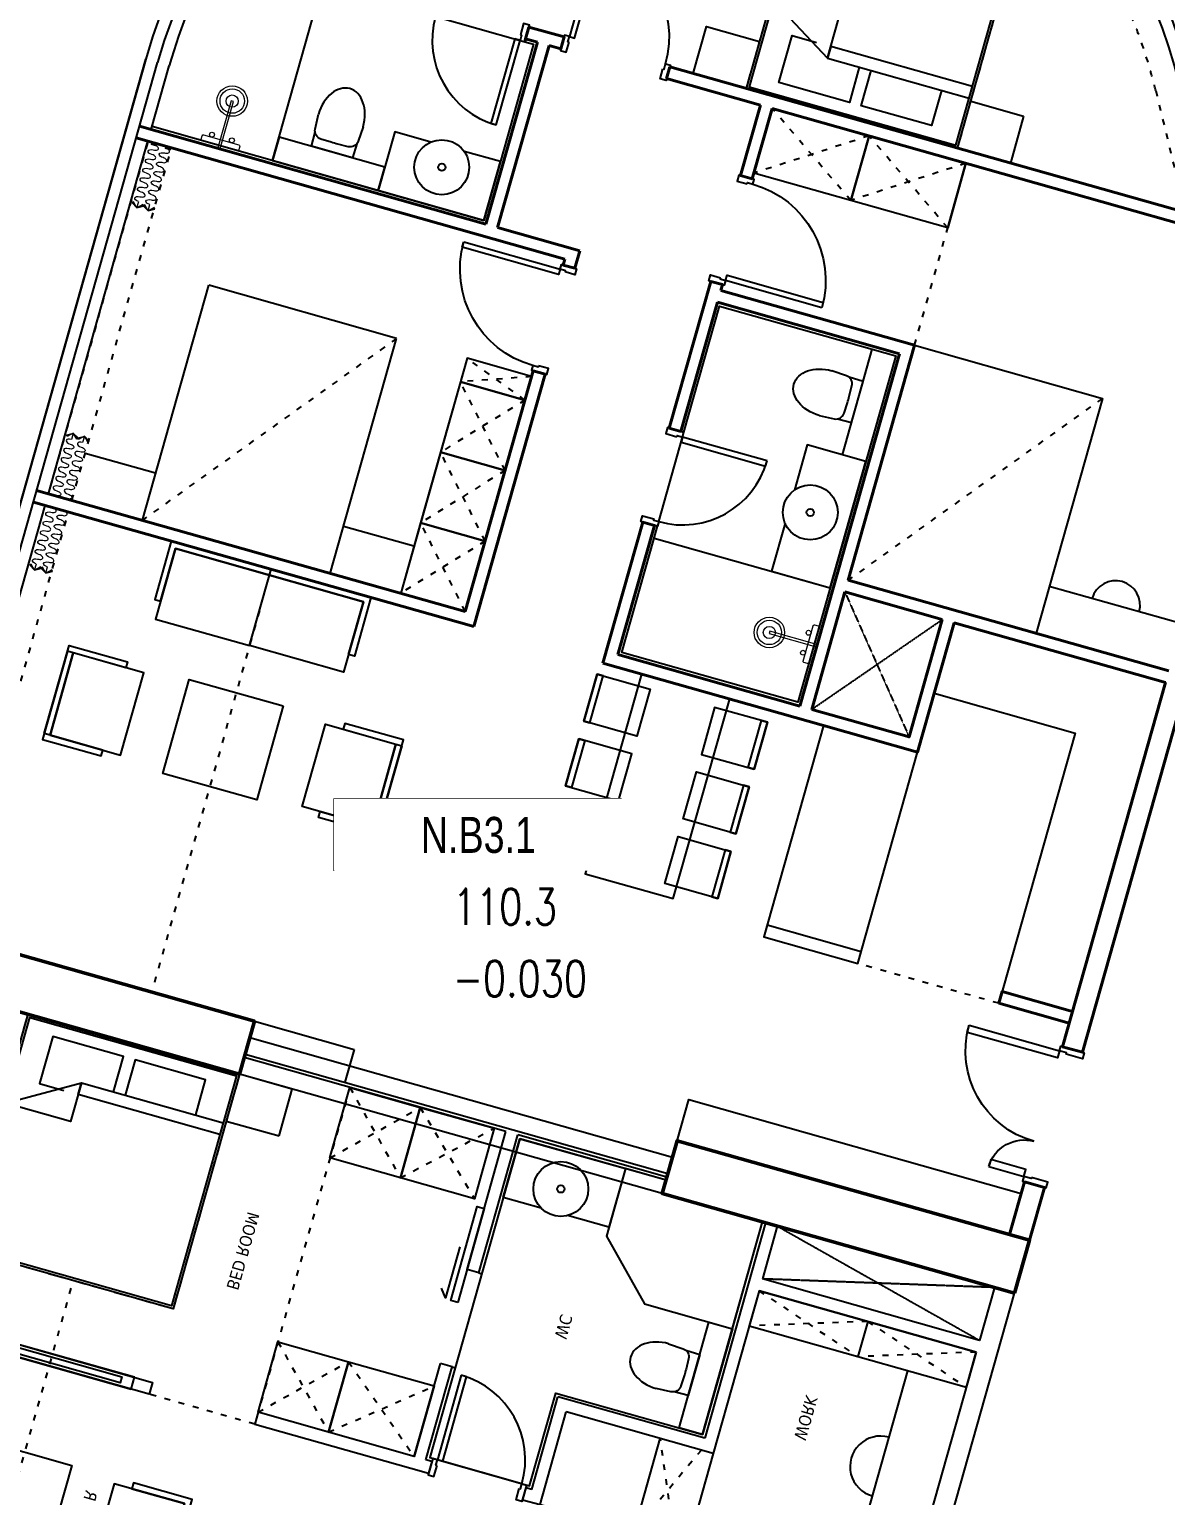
# Model space of a CAD drawing. Header units: millimetres. Extents: x -361702973 to 361248309, y -278557090 to 278849308.
# Drawn here: x 137518 to 146831, y 143999 to 156013 of the extents above; entities that cross this region are included whole.
import ezdxf
from ezdxf.enums import TextEntityAlignment as Align
from ezdxf.xclip import XClip

# ---------------------------------------------------------------- set-up
doc = ezdxf.new("R2010")
doc.units = ezdxf.units.MM
doc.header["$MEASUREMENT"] = 0
doc.header["$XCLIPFRAME"] = 0
doc.set_wipeout_variables(frame=1)
for name, pattern in [('220126_HDN_HBA typical plan$0$HIDDEN', [0.375, 0.25, -0.125]), ('ACAD_ISO03W100', [30, 12, -18]), ('HIDDEN', [0.375, 0.25, -0.125]), ('Xref_ST_MBDV Cot vach 30.7.2022$0$HIDDEN', [0.375, 0.25, -0.125])]:
    doc.linetypes.add(name, pattern=pattern)
for name, color, linetype in [('1VinaPVC-Text', 9, 'Continuous'), ('A-_FURN----_E-_N', 251, 'Continuous'), ('A-_SANIEQPT_E-_N', 251, 'Continuous'), ('A-ANNO-ROOM', 50, 'Continuous'), ('IDEA - dim', 251, 'Continuous'), ('KT-Khuat', 9, 'HIDDEN'), ('KT-Net manh', 139, 'Continuous'), ('KT-Tuong', 1, 'Continuous'), ('Xref_NT1+NT2_MBDV Cot vach_220729$0$ccu12-Thay', 7, 'Continuous'), ('Xref_ST_MBDV Cot vach 30.7.2022$0$KT-Khuat', 9, 'Xref_ST_MBDV Cot vach 30.7.2022$0$HIDDEN')]:
    doc.layers.add(name, color=color, linetype=linetype)
for name, color, linetype, lineweight in [('A-NoiThat', 39, 'Continuous', 13), ('CIC36 net manh', 8, 'Continuous', 9), ('KT-Chuviet', 255, 'Continuous', 15), ('KT-Net cat', 1, 'Continuous', 40), ('KT-Net cot', 2, 'Continuous', 50), ('KT-Net thay', 7, 'Continuous', 15), ('KT-Net truc', 18, 'Continuous', 15)]:
    doc.layers.add(name, color=color, linetype=linetype, lineweight=lineweight)
doc.styles.add('220126_HDN_HBA typical plan$0$211210_HDN_HBA_TYPICAL PLAN CORE OPT 1$0$HBA-Text', font='GOTHIC.TTF')
doc.styles.add('font unicode ccu', font='arial.ttf')
doc.styles.add('ROMANS', font='ROMANS.SHX')
doc.styles.add('Tahoma', font='tahoma.ttf')

# ---------------------------------------------------------------- blocks, each defined once
blk = doc.blocks.new('A$C21AF0CCA')
at = {"layer": 'A-ANNO-ROOM', "insert": (1197.56892258345, 814.6835720778872), "char_height": 600, "attachment_point": 2, "rotation": 0.10542954816276216, "style": '220126_HDN_HBA typical plan$0$211210_HDN_HBA_TYPICAL PLAN CORE OPT 1$0$HBA-Text'}
blk.add_mtext_dynamic_manual_height_columns('A2a+', width=722857412.8743668, gutter_width=9765.624999999996, heights=[0], dxfattribs=at)
blk = doc.blocks.new('*U55')
at = {"layer": 'A-_FURN----_E-_N', "linetype": 'Continuous'}
for points in [[(-899.9999999999709, 600), (-899.9999999999709, 1000), (-1349.999999999971, 1000), (-1349.999999999971, 600)], [(-900.0000000000291, -1000), (-900.0000000000291, 1000), (900.0000000000291, 1000), (900.0000000000291, -1000)], [(-880.0000000000291, -980), (-880.0000000000291, 980), (880.0000000000291, 980), (880.0000000000291, -980)], [(1350.000000000029, 600), (1350.000000000029, 1000), (900.0000000000291, 1000), (900.0000000000291, 600)]]:
    blk.add_lwpolyline(points, close=True, dxfattribs=at)
at = {"layer": 'A-_FURN----_E-_N', "linetype": '220126_HDN_HBA typical plan$0$HIDDEN', "ltscale": 500}
blk.add_lwpolyline([(-900.0000000000291, -1000), (-900.0000000000291, 1000), (900.0000000000291, 1000), (900.0000000000291, -1000)], close=True, dxfattribs=at)
at = {"layer": 'A-_FURN----_E-_N', "linetype": 'Continuous'}
for points in [[(-54.9999999999709, 580), (-54.9999999999709, 880), (-655.605454891891, 880), (-655.605454891891, 480), (-448.1151331290312, 480)], [(645.6054548844986, 580), (645.6054548844986, 880), (45.0000000000291, 880), (45.0000000000291, 580)], [(-880.0000000000291, 248.6659454330802), (-326.2632651105232, 580), (880.0000000000291, 580), (880.0000000000291, 480), (-326.2632651105232, 480), (-326.2632651105232, 580), (-326.2632651105232, 248.6659454330802), (-880.0000000000291, 248.6659454330802)]]:
    blk.add_lwpolyline(points, dxfattribs=at)
blk = doc.blocks.new('dc')
for points in [[(-1100, -40), (-1110, -40), (-1110, -100), (-1150, -100), (-1150, 100), (-1100, 100)], [(-50, -40), (-40, -40), (-40, -100), (0, -100), (0, 100), (-50, 100)], [(-1109.999999999985, -400), (-1109.999999999985, -100), (-1049.999999999985, -100), (-1049.999999999985, -400)], [(-39.99999999998545, -869.9999999999709), (-39.99999999998545, -99.9999999999709), (-99.99999999998545, -99.9999999999709), (-99.99999999998545, -869.9999999999709)]]:
    blk.add_lwpolyline(points, close=True)
for centre, radius, start, end in [((-1110.000000000029, -99.9999999999709), 300.0000000000291, 270, 0), ((-40.0000000000291, -100.0000000000873), 769.9999999999345, 180, 270)]:
    blk.add_arc(centre, radius, start, end)
blk = doc.blocks.new('*U56')
for points in [[(482.6951045578201, -398.9039813853606), (464.6170375002125, -396.4493711387506), (464.3337632049024, -466.3349522090732)], [(396.7561588253833, -484.1490495130481), (464.3337632049024, -466.3349522090732), (394.4481821902239, -466.0516779393653)]]:
    blk.add_hatch(color=256).paths.add_polyline_path(points)
blk.add_line((464.3337632049024, -466.3349522090732), (416.9273155568029, -418.7598943406972))
for points in [[(482.6951045578201, -398.9039813853606), (464.6170375002125, -396.4493711387506), (464.3337632049024, -466.3349522090732)], [(396.7561588253833, -484.1490495130481), (464.3337632049024, -466.3349522090732), (394.4481821902239, -466.0516779393653)]]:
    blk.add_lwpolyline(points, close=True)
for centre in [(16.76743755071067, -17.17677016190672), (85.71403000141326, -87.65612936302188), (155.3043908096025, -157.4940017787478), (224.8947516177918, -227.3318741944736), (294.485112425981, -297.1697466101995), (364.0754732341703, -367.0076190259254)]:
    blk.add_ellipse(centre, major_axis=(34.52187991841241, 31.95056764796491), ratio=0.5238875827070036, start_param=4.731720461219403, end_param=7.873313114809197)
at = {"extrusion": (0, 0, -1)}
for centre in [(51.5728287498025, -52.1059534814385), (120.5194212005051, -122.5853126825537), (190.1097820086943, -192.4231850982796), (259.7001428168836, -262.2610575140054), (329.2905036250728, -332.0989299297313), (398.8808644332621, -401.9368023454572)]:
    blk.add_ellipse(centre, major_axis=(-32.07293168385898, -34.4082260416161), ratio=0.5238875826554585, start_param=4.731720461217387, end_param=7.87331311480718, dxfattribs=at)
blk = doc.blocks.new('d800')
blk.add_line((760, 70), (40, 70))
for points in [[(40, 790), (40, 70), (85, 70), (85, 790)], [(50, 25), (40, 25), (40, 70), (0, 70), (0, -70), (50, -70)], [(750, 25), (760, 25), (760, 70), (800, 70), (800, -70), (750, -70)]]:
    blk.add_lwpolyline(points, close=True)
blk.add_arc((40, 70), 720, 0, 90)
blk = doc.blocks.new('220126_HDN_HBA typical plan$0$210902_YS plan 330pm ver13$0$TOTO-WC-CW822J')
at = {"color": 0}
blk.add_lwpolyline([(-177.2072506700642, -119.1915361834399), (-175, 0), (175, 0), (177.2072506700642, -119.1915361836145)], dxfattribs=at)
blk.add_lwpolyline([(-190, -270), (-183.3947591906181, -144.5004246227618, -0.3908696114996718), (-115.4352058441145, -78.20653349565691), (-27.76706723973621, -75.77130742336158, -0.01388621073825284), (27.76706724101678, -75.77130742336158), (115.4352058439981, -78.20653349565691, -0.3908696114996718), (183.3947591905016, -144.5004246227618), (190, -270)], format="xyb", dxfattribs=at)
blk.add_ellipse((0, -270), major_axis=(0, -270), ratio=0.7037037037037037, start_param=4.71238898038469, end_param=7.853981633974483, dxfattribs=at)
blk = doc.blocks.new('A$C2A980E36')
at = {"ltscale": 0.5}
blk.add_lwpolyline([(-10, 0), (10, 0), (10, 400), (-10, 400)], close=True, dxfattribs=at)
blk.add_lwpolyline([(160, 60), (160, 30, -0.4142135623730916), (150, 20), (-150, 20, -0.4142135623730987), (-160, 30), (-160, 60.00000000000728, -0.414213562373095), (-150, 70.00000000000728), (150, 70, -0.4142135623730915)], format="xyb", close=True, dxfattribs=at)
for centre, radius in [((0, 400), 125), ((0, 400), 100), ((0, 400), 50), ((-85, 90.00000000000728), 20), ((85, 90), 20)]:
    blk.add_circle(centre, radius, dxfattribs=at)
blk = doc.blocks.new('d900n')
for points in [[(20, -50), (20, -40), (65, -40), (65, 0), (-65, 0), (-65, -50)], [(885, -40), (65, -40), (65, -85), (885, -85)], [(20, -850), (20, -860), (65, -860), (65, -900), (-65, -900), (-65, -850)]]:
    blk.add_lwpolyline(points, close=True)
blk.add_arc((65, -40), 820, 270, 0)
blk = doc.blocks.new('*U52')
at = {"linetype": 'Continuous'}
for points in [[(-375.0000000000002, -849.9999999962746), (374.9999999999998, -849.9999999962748), (375.0000000000002, 850.0000000037252), (-374.9999999999998, 850.0000000037254)], [(-724.9999999999999, 750.0000000037254), (-274.9999999999999, 750.0000000037253), (-274.9999999999999, 350.0000000037253), (-724.9999999999999, 350.0000000037254)], [(-724.9999999999999, 350.0000000037254), (-674.9999999999999, 350.0000000037254), (-674.9999999999999, 750.0000000037254), (-724.9999999999999, 750.0000000037254)], [(725.0000000000001, 750.0000000037252), (275.0000000000001, 750.0000000037253), (275.0000000000001, 350.0000000037252), (725.0000000000001, 350.0000000037252)], [(725.0000000000001, 350.0000000037252), (675.0000000000001, 350.0000000037252), (675.0000000000001, 750.0000000037252), (725.0000000000001, 750.0000000037252)], [(-725, 200.0000000037254), (-274.9999999999999, 200.0000000037253), (-275.0000000000001, -199.9999999962747), (-725, -199.9999999962746)], [(-725, -199.9999999962746), (-675, -199.9999999962746), (-675, 200.0000000037254), (-725, 200.0000000037254)], [(725, 200.0000000037251), (275.0000000000001, 200.0000000037252), (274.9999999999999, -199.9999999962748), (725, -199.9999999962749)], [(725, -199.9999999962749), (675, -199.9999999962748), (675, 200.0000000037252), (725, 200.0000000037251)], [(-725.0000000000001, -749.9999999962746), (-275.0000000000001, -749.9999999962747), (-275.0000000000001, -349.9999999962747), (-725.0000000000001, -349.9999999962746)], [(-725.0000000000001, -349.9999999962746), (-675.0000000000001, -349.9999999962746), (-675.0000000000001, -749.9999999962746), (-725.0000000000001, -749.9999999962746)], [(724.9999999999999, -749.9999999962748), (274.9999999999999, -749.9999999962747), (274.9999999999999, -349.9999999962748), (724.9999999999999, -349.9999999962748)], [(724.9999999999999, -349.9999999962748), (674.9999999999999, -349.9999999962748), (674.9999999999999, -749.9999999962748), (724.9999999999999, -749.9999999962748)]]:
    blk.add_lwpolyline(points, close=True, dxfattribs=at)
blk = doc.blocks.new('32')
at = {"layer": 'A-_FURN----_E-_N', "linetype": 'Continuous'}
for points in [[(-2949.999243296785, 3050.735863824186), (-2949.999243296872, 3498.740897889322), (-2249.99924329693, 3498.740897889526), (-2249.999243296872, 3548.740897889526), (-2999.99924329693, 3548.740897889322), (-2999.999243296726, 3050.735863824215)], [(-2249.999243296785, 3050.735863824419), (-2249.99924329693, 3498.740897889526), (-2949.999243296872, 3498.740897889322), (-2949.999243297105, 3548.740897889322), (-2199.999243296872, 3548.740897889555), (-2199.999243296785, 3050.735863824448)], [(-2249.99924329693, 3498.740897889526), (-2249.999243296726, 2898.740897889496), (-2949.999243296785, 2898.740897889293), (-2949.999243296872, 3498.740897889322)], [(-3551.994209231823, 2924.996997976108), (-3999.999243296726, 2924.996997976021), (-3999.999243296494, 2124.996997975963), (-4049.999243296465, 2124.996997975904), (-4049.999243296814, 2974.996997975992), (-3551.994209231852, 2974.996997976137)], [(-3999.999243296726, 2924.996997976021), (-3399.999243296901, 2924.996997976137), (-3399.999243296494, 2124.996997976166), (-3999.999243296494, 2124.996997975963)], [(-2999.999243296639, 2524.996997976225), (-2199.999243296581, 2524.996997976516), (-2199.999243296348, 1724.996997976486), (-2999.999243296319, 1724.996997976283)], [(-3551.994209231387, 1324.996997976108), (-3999.999243296144, 1324.996997975963), (-3999.999243296494, 2124.996997975963), (-4049.999243296465, 2124.996997975904), (-4049.999243296232, 1274.996997975933), (-3551.994209231416, 1274.996997976079)], [(-3999.999243296144, 1324.996997975963), (-3399.999243296261, 1324.996997976166), (-3399.999243296494, 2124.996997976166), (-3999.999243296494, 2124.996997975963)], [(-2249.999243296086, 751.2530980635347), (-2249.999243296261, 1351.253098063447), (-2949.999243296232, 1351.253098063273), (-2949.999243296028, 751.2530980632437)], [(-2949.999243296203, 1199.258132128351), (-2949.999243296028, 751.2530980632437), (-2249.999243296086, 751.2530980635347), (-2249.999243296057, 701.2530980634765), (-2999.999243296115, 701.2530980632437), (-2999.99924329629, 1199.258132128321)], [(-2249.999243296232, 1199.258132128583), (-2249.999243296086, 751.2530980635347), (-2949.999243296028, 751.2530980632437), (-2949.999243296057, 701.2530980632437), (-2199.999243296086, 701.2530980634765), (-2199.999243296261, 1199.258132128612)]]:
    blk.add_lwpolyline(points, close=True, dxfattribs=at)
at = {"layer": 'IDEA - dim'}
for p, q in [((-5649.999243296435, 9429.997420653453), (-5649.999243296435, 8299.997864108795)), ((-8249.999243296581, 6699.999943241783), (-8799.999243296494, 6699.999943241783)), ((-449.9996216861327, 3849.99780450949), (-170.0000000000291, 3849.99780450949)), ((-449.9996216861327, 2999.999943248855), (-449.9996216861327, 3849.99780450949)), ((-4149.999243296494, 3749.999347553254), (-4149.999243296552, 3199.99830142186)), ((-6149.999243296435, 3199.999347553923), (-4149.999243296581, 3199.99830142186)), ((-4549.999243296406, 3199.99913832733), (-4549.999243296435, 2599.99913832733)), ((-4149.999243296523, 2599.999347553661), (-6149.999243296581, 2599.998301422063)), ((-6149.999243296581, 2599.998301422063), (-6149.999243296435, 999.9983014220634)), ((-7274.99924329661, 1224.993084470465), (-8774.999243296465, 1224.993084470436)), ((-4149.999243296785, 999.9993475536612), (-6149.999243296406, 999.9983014220343)), ((-4549.999243296465, 999.99913832733), (-4549.999243296435, 399.9956903141428)), ((-7249.999243296465, 199.9931547673914), (-7793.793796806116, 199.9926396627998)), ((-4149.999243296552, 199.9960912150418), (-7149.999243296465, 199.9932494915411)), ((-449.9998221368151, 199.9999999999563), (-4049.999243296465, 199.9961914403102)), ((-449.9997219115176, 99.99999999998545), (-7793.793696581051, 99.99263966285798)), ((-449.9996216862201, 7.275957614183426e-11), (-7793.793596355579, -0.007360337083810009))]:
    blk.add_line(p, q, dxfattribs=at)
for points in [[(-2249.999243296581, 9429.997420653308), (-5149.999243296494, 9429.997420653453), (-5149.999243296523, 7629.998889983239), (-4549.99822696617, 7629.998889983239), (-4549.998957006101, 8829.99742065322), (-2249.99924329661, 8829.997420653104)], [(-449.9992432965519, 9429.997420653483), (-449.9992432964355, 6599.99994324187), (-799.9992432965519, 6599.999943241841), (-799.9992432965228, 9429.997420653424)], [(-7249.999243296465, 6699.997864108896), (-7249.999243296523, 8299.997864108838), (-5249.999243296494, 8299.99786410878), (-5249.999243296552, 6699.998842267712)], [(-2249.999243296668, 7629.998889983181), (-4049.999243296581, 7629.998889983297), (-4049.999243296465, 6829.999390990837), (-2249.999243296697, 6829.99939099075)], [(-2249.999243296639, 6829.999390990692), (-2249.999243296668, 7629.998889983181), (-2349.999243296668, 7629.998889983181), (-2349.99924329661, 6829.999390990721)], [(-8799.999243291488, 5874.998429269253), (-8799.999243296435, 6699.999943241812), (-8249.999243296581, 6699.999943241753), (-8249.999243289829, 5874.998429269661), (-8799.999243291488, 5874.998429269253)], [(-7124.999243296465, 6574.999943241812), (-6224.999243303304, 6574.999943241637), (-6224.999243303246, 6374.999943211224), (-7124.999243296494, 6374.999943211427)], [(-4174.99924329629, 6574.999943241812), (-4174.999243296406, 5074.999347553516), (-5149.999243296523, 5074.999347553457), (-5149.999243296465, 6574.999943241753)], [(-7.367634680122137e-08, 6599.99994324187), (-1.455191522836685e-11, 2999.999943248884), (-170.0000000000437, 2999.999943248884), (-170.0000000002037, 6599.999943241899)], [(-8799.999243284881, 5049.99691529719), (-8799.9992432898, 5874.998429269719), (-8249.999243289829, 5874.998429269661), (-8249.999243283339, 5049.996915297685), (-8799.999243284881, 5049.99691529719)], [(-5949.999243296581, 3199.998301442232), (-5949.999243296406, 3749.999347573685), (-6149.999243265789, 3749.999347580349), (-6149.999243267855, 3199.998301449377), (-5949.999243296581, 3199.998301442232)], [(-5349.999243296697, 3199.99830143548), (-5349.999243296377, 3749.999347566845), (-5949.999243296377, 3749.999347573714), (-5949.999243298356, 3199.998301442756), (-5349.999243296697, 3199.99830143548)], [(-4749.999243296668, 3199.998301428641), (-4749.999243296377, 3749.999347560093), (-5349.999243296406, 3749.999347566874), (-5349.999243298531, 3199.998301435975), (-4749.999243296668, 3199.998301428641)], [(-4149.999243296581, 3199.99830142186), (-4149.999243296494, 3749.999347553254), (-4749.999243296377, 3749.999347560122), (-4749.999243298415, 3199.998301429165), (-4149.999243296581, 3199.99830142186)], [(-7274.999243296639, 1224.993084470494), (-7274.99924329661, 2124.993084463684), (-7474.999243327082, 2124.993084463713), (-7474.999243327024, 1224.993084470465)]]:
    blk.add_lwpolyline(points, close=True, dxfattribs=at)
for points in [[(-6049.999243296348, 4949.998353728603), (-6049.999243296377, 5074.999347553603), (-7124.999243296494, 5074.999347553661), (-7124.999243296581, 6574.999943241812), (-4174.99924329629, 6574.999943241812), (-4174.999243296377, 5074.999347553545), (-5249.999243296435, 5074.999347553574), (-5249.999243296552, 4949.998772181236)], [(-5558.577887056759, 6074.999943191171), (-5149.999243296406, 6074.999943180665), (-5149.999243279439, 6574.999943180606), (-6224.999243296552, 6574.999943211253), (-6224.999243313519, 6074.999943211282), (-5841.420599531513, 6074.999943200746)], [(-8774.999243296552, 2949.993084457019), (-8774.999243296406, 3024.993084457019), (-7274.999243296465, 3024.99308445699), (-7274.999243296465, 199.9931310863612)], [(-7774.999243327082, 2433.571728197494), (-7774.999243327082, 2124.993084453585), (-7274.999243296465, 2124.993084453556), (-7274.99924329629, 3024.993084453527), (-7774.999243326878, 3024.993084453585), (-7774.999243326936, 2716.414440709908)]]:
    blk.add_lwpolyline(points, dxfattribs=at)
for centre, radius in [((-5699.999243288024, 6249.999943195944), 224.9999999999997), ((-5699.999243288024, 6249.999943195944), 29.99999999999997), ((-7599.999243342274, 2574.993084453701), 224.9999999999997), ((-7599.999243342274, 2574.993084453701), 29.99999999999997)]:
    blk.add_circle(centre, radius, dxfattribs=at)
for centre, radius, start, end in [((-5649.999243296494, 8864.997642381102), 199.9999999999998, 89.99999999916623, 269.9999999991662), ((-7793.798086447598, 4479.992639660675), 4479.999999999994, 119.3906693412259, 270.0000574254491), ((-7793.798086447598, 4479.992639660675), 4379.999999999994, 119.3906693412259, 270.0000574254491), ((-7793.798086447598, 4479.992639660675), 4279.999999999994, 119.3906693412259, 255.0214023201012), ((-7793.798086447598, 4479.992639660675), 4279.999999999994, 256.40285220599, 270.0000574254491)]:
    blk.add_arc(centre, radius, start, end, dxfattribs=at)
at = {"layer": 'KT-Net cat'}
for p, q in [((-5249.999243296435, 9429.997420653483), (-5249.999243296465, 6699.996824542395)), ((-5149.999243296435, 9429.997420653483), (-5149.999243296494, 7629.998889983297)), ((-8799.99924329629, 8940.250581279877), (-8799.999243296465, 5049.996915297714)), ((-8899.999243296406, 8883.924930726775), (-8899.999243296435, 4149.993084456932)), ((-5149.999243296465, 7529.998889983297), (-5149.999243296465, 6699.996824542366)), ((-4049.999243296406, 6829.999390990954), (-4049.99924329629, 4949.999399860171)), ((-5249.999243296552, 6699.998842267712), (-7249.999243296465, 6699.997864108896)), ((-7249.999243296494, 5049.997726049667), (-7249.999243296465, 6699.997864108896)), ((-4149.999243296406, 6699.999319418377), (-5149.999243296494, 6699.998889982773)), ((-4149.999243296377, 6599.999943241724), (-7149.99924329661, 6599.999943241797)), ((-7149.999243296494, 6599.996936483905), (-7149.999243296494, 5049.997778356235)), ((-4149.999243296348, 6599.999943241724), (-4149.999243296406, 5049.999347553603)), ((-8199.999243296435, 5049.99722913724), (-8799.999243296465, 5049.996915297714)), ((-8199.999243296465, 4949.99722913724), (-8199.999243296435, 5049.997229137211)), ((-7249.999243296465, 5049.997726049696), (-7299.999243296406, 5049.997699896412)), ((-7299.999243296465, 4949.99769989647), (-7299.999243296406, 5049.997699896412)), ((-6049.999243296377, 5049.998353728573), (-7149.999243296494, 5049.997778356264)), ((-6049.999243296435, 4949.998353728632), (-6049.999243296377, 5049.998353728573)), ((-5249.99924329661, 4949.998772181236), (-5249.999295603178, 5049.998772181178)), ((-4149.999243296406, 5049.999347553603), (-5249.999243296406, 5049.998772181207)), ((-8199.999243296465, 4949.99722913724), (-8799.999243296465, 4949.996915297772)), ((-8799.999243296465, 4949.996915297772), (-8799.999243296144, 4149.993084456961)), ((-6049.999243296348, 4949.998353728603), (-7299.999243296581, 4949.997699896412)), ((-4049.99924329629, 4949.999399860171), (-5249.999243296552, 4949.998772181236)), ((-8799.999243295882, 4149.993084456932), (-8899.999243296435, 4149.993084456932)), ((-7099.999243296552, 3849.997804509607), (-7249.999243296465, 3849.997726049754)), ((-7249.999243296465, 3849.997726049754), (-7249.999243296494, 3149.993084457106)), ((-7099.999243296523, 3849.997830662949), (-7099.999243296552, 3749.997804509636)), ((-6199.999243296523, 3849.997804509578), (-6199.999243296639, 3749.998275268837)), ((-6199.999243296523, 3849.997804509578), (-4049.999243296581, 3849.997804509549)), ((-4049.999243296581, 3849.997804509549), (-4049.999243296494, 99.99639189087611)), ((-7099.999243296494, 3749.997804509607), (-7149.999243296581, 3749.997778356323)), ((-7149.999243296581, 3749.997778356323), (-7149.999243296668, 99.9932849075849)), ((-4149.999243296435, 3749.99934755369), (-6199.999243296639, 3749.998275268837)), ((-4149.999243296435, 3749.99934755369), (-4149.999243296435, 99.99629166563682)), ((-8899.999243296435, 3249.993084456961), (-8899.999243296406, 2949.993084457019)), ((-8799.99924329565, 3249.993084456961), (-8899.999243296435, 3249.993084456961)), ((-8799.999243295766, 3249.993084456932), (-8799.999243295708, 3149.99308445699)), ((-7249.999243296377, 3149.993084457077), (-8799.999243295708, 3149.99308445699)), ((-8799.999243296494, 3049.993084457019), (-8799.999243296494, 2949.993084457019)), ((-7249.999243296377, 3049.993084457135), (-8799.999243296377, 3049.993084457019)), ((-7249.999243296494, 3049.993084457135), (-7249.999243296435, 99.9931846823165)), ((-8799.999243296435, 2949.993084457019), (-8899.999243296435, 2949.993084457019)), ((-8799.999243296435, 2949.993084457048), (-8774.999243296552, 2949.993084457019))]:
    blk.add_line(p, q, dxfattribs=at)
for points in [[(-5149.999243296406, 9429.997420653483), (-2049.999243296494, 9429.997420653512), (-2049.999243296552, 9599.997420653526), (-6147.649083082084, 9599.997420653453), (-6553.42811871889, 10320.41330180627)], [(-899.9992432965228, 9429.997420653512), (-449.9992432965519, 9429.997420653483), (-449.9992432966101, 9599.997420653483), (-899.9992432966683, 9599.997420653483), (-899.9992432965228, 9429.997420653512)], [(-4049.999243296435, 6829.999390990924), (-4049.999243296465, 7629.998889983326), (-5149.999243296494, 7629.998889983297)], [(-4149.999243296406, 6699.999390990954), (-4149.999243296435, 7529.998889983326), (-5149.999243296435, 7529.998889983297)]]:
    blk.add_lwpolyline(points, dxfattribs=at)
blk.add_lwpolyline([(-2249.99924329661, 8829.997420653133), (-2249.999243296581, 9429.997420653395), (-2349.999243296552, 9429.99742065338), (-2349.999243296552, 8829.997420653133)], close=True, dxfattribs=at)
at = {"layer": 'KT-Net cot'}
for points in [[(-7.358903530985117e-08, 9599.99994324187), (-449.9992432966101, 9599.99994324187), (-449.9992432964937, 6599.999943241928), (-7.363269105553627e-08, 6599.999943241928)], [(-1.455191522836685e-11, 2999.999943248884), (-449.9996216861036, 2999.999943248913), (-449.9996216861327, 0), (0, 1.455191522836685e-11)]]:
    blk.add_lwpolyline(points, close=True, dxfattribs=at)
at = {"layer": 'KT-Net manh', "linetype": 'ACAD_ISO03W100', "ltscale": 4}
for p, q in [((-2249.99924329661, 8829.997420653104), (-2249.999243296639, 7629.998889983122)), ((-9796.106513229242, 8034.871113538335), (-8899.999243296435, 8539.609362981166)), ((-8799.999243296494, 6699.999943241753), (-8249.999243289829, 5874.998429269632)), ((-8249.999243296581, 6699.999943241753), (-8799.999243291604, 5874.998429269195)), ((-7249.999243296523, 6699.997864108867), (-8249.999243296726, 6699.997864101213)), ((-8799.999243289858, 5874.99842926969), (-8249.999243283222, 5049.996915297656)), ((-8249.999243289858, 5874.998429269661), (-8799.999243284969, 5049.996915297132)), ((-5949.999243296406, 3749.999347573656), (-6149.999243267739, 3199.998301449363)), ((-6149.999243265818, 3749.999347580393), (-5949.999243296581, 3199.998301442174)), ((-5349.999243296377, 3749.999347566845), (-5949.999243298356, 3199.998301442756)), ((-5949.999243296348, 3749.999347573743), (-5349.999243296523, 3199.998301435422)), ((-4749.999243296494, 3749.999347560108), (-5349.999243298531, 3199.998301435975)), ((-5349.999243296406, 3749.999347566903), (-4749.999243296523, 3199.998301428612)), ((-4149.999243296494, 3749.999347553254), (-4749.999243298385, 3199.998301429107)), ((-4749.999243296377, 3749.999347560093), (-4149.999243296697, 3199.998301421801)), ((-3699.999243296494, 2124.99699797605), (-449.9996216861327, 2124.996997976021)), ((-450.0000225873227, 399.9999999998399), (-4049.99944374703, 399.9961914401938))]:
    blk.add_line(p, q, dxfattribs=at)
for points in [[(-7249.999243296581, 8299.99786410881), (-5249.999243296552, 6699.998842267683)], [(-6149.999243296581, 2599.998301422063), (-4149.99924329661, 999.999347553603)]]:
    blk.add_lwpolyline(points, dxfattribs=at)
blk.add_lwpolyline([(-7134.999276276139, 199.993084458416), (-4149.999243293118, 199.9930847268697), (-4149.999243299899, 399.9930847268988), (-7134.999276282921, 399.9930844584742)], close=True, dxfattribs=at)
blk.add_arc((-7793.798086447598, 4479.992639660675), 4079.999999999997, 119.3906693412259, 254.2686153571429, dxfattribs=at)
at = {"layer": 'Xref_ST_MBDV Cot vach 30.7.2022$0$KT-Khuat', "linetype": 'Xref_ST_MBDV Cot vach 30.7.2022$0$HIDDEN'}
for p, q in [((-5149.999243296494, 6699.998889982773), (-4149.999243296435, 7529.998889983326)), ((-4149.999243296406, 6699.999319418377), (-5149.999243296435, 7529.998889983297))]:
    blk.add_line(p, q, dxfattribs=at)
at = {"layer": 'A-_FURN----_E-_N', "xscale": -0.9999999999999992, "rotation": 359.9999999999764}
blk.add_blockref('dc', (-2049.999243296523, 9514.997391395154), dxfattribs=at)
at = {"layer": 'A-_FURN----_E-_N', "linetype": 'Continuous', "rotation": 270}
for name, p in [('*U52', (-3199.999243300161, 5654.99939099107)), ('d800', (-8844.999243296435, 2949.993084457077))]:
    blk.add_blockref(name, p, dxfattribs=at)
at = {"layer": 'A-_FURN----_E-_N', "linetype": 'Continuous'}
blk.add_blockref('d800', (-6049.999243296494, 5004.999347553603), dxfattribs=at)
at = {"layer": 'A-_SANIEQPT_E-_N', "xscale": -0.9999999999999989, "rotation": 359.9999999980531}
blk.add_blockref('220126_HDN_HBA typical plan$0$210902_YS plan 330pm ver13$0$TOTO-WC-CW822J', (-6674.999243303391, 6374.999943226561), dxfattribs=at)
at = {"layer": 'A-_SANIEQPT_E-_N', "rotation": 270}
blk.add_blockref('220126_HDN_HBA typical plan$0$210902_YS plan 330pm ver13$0$TOTO-WC-CW822J', (-7474.999243311773, 1674.993084463596), dxfattribs=at)
at = {"layer": 'A-NoiThat'}
for p, rotation in [((-4662.499243297076, 6594.999943241783), 180.0000000019398), ((-7254.999243296465, 774.9930844711052), 90)]:
    blk.add_blockref('A$C2A980E36', p, dxfattribs=dict(at, rotation=rotation))
at = {"layer": 'CIC36 net manh', "color": 8}
for p, xscale, yscale, zscale, rotation in [((-7134.471005591666, 356.2833697866445), 0.8100000000112604, 0.8100000000112604, 0.8100000000112604, 45.12320120590729), ((-4150.527513991095, 356.2833697867027), -0.8100000000112604, 0.8100000000112604, 0.8100000000112603, 314.8767987940951), ((-4049.470972607363, 356.2833697866445), 0.8100000000112597, 0.8100000000112597, 0.8100000000112597, 45.12320120591075), ((-7134.253291256449, 261.3297432997351), 0.8100000000112604, 0.8100000000112604, 0.8100000000112604, 45.12320120590729), ((-4150.745228326254, 261.3297432998224), -0.8100000000112604, 0.8100000000112604, 0.8100000000112603, 314.8767987940951), ((-4049.253258272147, 261.329743299706), 0.8100000000112597, 0.8100000000112597, 0.8100000000112597, 45.12320120591075)]:
    blk.add_blockref('*U56', p, dxfattribs=dict(at, xscale=xscale, yscale=yscale, zscale=zscale, rotation=rotation))
at = {"layer": 'IDEA - dim', "xscale": -0.9999999999999992, "rotation": 270}
blk.add_blockref('*U55', (-9899.999243280457, 5700.000000011481), dxfattribs=at)
at = {"layer": 'IDEA - dim', "extrusion": (0, 0, -1)}
for p, zscale, rotation in [((7299.999243296465, 4999.997699896441), -0.9999999999999998, 90), ((7099.999243296668, 3799.997817586322), -0.9999999999999996, 270)]:
    blk.add_blockref('d900n', p, dxfattribs=dict(at, zscale=zscale, rotation=rotation))
at = {"layer": 'IDEA - dim', "extrusion": (0, 0, -1), "xscale": -0.9999999999999999, "zscale": -0.9999999999999999, "rotation": 179.9999999999999}
blk.add_blockref('d900n', (8849.999243296057, 3249.993084456961), dxfattribs=at)
blk = doc.blocks.new('29')
at = {"layer": 'IDEA - dim'}
for p, q in [((224.9998108107393, 9430.000056765872), (224.9998108068539, 9600.000056758421)), ((1074.999810814319, 8930.000056774894), (2499.999807122585, 8930.00005679029)), ((774.9998108208965, 8505.000056771052), (1074.999810819209, 8505.000056774428)), ((2159.999810827561, 7580.000056783276), (2949.999810831156, 7580.000056792065)), ((85.00000000014552, 6600.00005675813), (85.00000001408625, 5330.000056763718)), ((1259.999810854526, 5330.000056776902), (1259.999810856054, 5355.000056776931)), ((2059.999810858164, 5330.000056786768), (2059.99981085617, 5355.000056786768))]:
    blk.add_line(p, q, dxfattribs=at)
for points in [[(774.9998108086875, 9430.000056771052), (774.9998108313448, 7580.000056770645), (1074.999810829337, 7580.000056773933), (1074.999810808731, 9430.000056773497)], [(1134.999810372668, 7455.000056776029), (2034.999810832785, 7455.000056786535), (2034.999810833076, 7255.000056785604), (1134.999810374837, 7255.000056775549)], [(1539.424985118036, 5230.00005677958), (1539.424985118778, 5170.000056780133), (739.4249851185887, 5170.00005677111), (739.4249851197383, 5230.000056771096)], [(2249.999810871086, 4500.000056788413), (2249.999810863053, 5230.000056788456), (2849.999810861147, 5230.00005679515), (2849.999810871144, 4500.00005679515), (2249.999810871086, 4500.000056788413)], [(85.00000000708678, 4500.000056762816), (85, 5130.00005676283), (684.9999999999709, 5130.000056769539), (685.0000000089058, 4500.000056770441), (85.00000000331784, 4500.000056763776)], [(85.00000001004082, 3900.000056762845), (85.00000000331784, 4500.000056763776), (685.0000000089058, 4500.000056770441), (685.0000000139116, 3900.000056769568), (85.00000001004082, 3900.000056762845)], [(2249.999810875961, 3900.000056788427), (2249.999810871086, 4500.000056788413), (2849.999810871144, 4500.00005679515), (2849.999810877809, 3900.000056795601), (2249.999810875961, 3900.000056788427)], [(3734.322622144144, 3075.738922653181), (3734.322622139094, 3523.743956718026), (4434.322622137421, 3523.743956725884), (4434.322622136722, 3573.74395672635), (3684.322622136955, 3573.743956718463), (3684.322622144085, 3075.73892265257)], [(3734.322622139094, 3523.743956718026), (3734.322622144042, 2923.743956718041), (4434.322622143984, 2923.743956725812), (4434.322622137421, 3523.743956725884)], [(2849.999810904264, 1200.000056794641), (2849.999810884095, 3000.000056795572), (2949.999810886031, 3000.000056796722), (2949.999810906054, 1200.000056796751)], [(2949.999810884197, 2847.50005679678), (2849.999810886002, 2847.500056795616), (2849.999810902489, 1352.50005679467), (2949.999810900626, 1352.500056796256)], [(2924.999810901529, 1452.500056796052), (2874.999810899462, 1452.500056794932), (2874.999810883397, 2747.500056795412), (2924.9998108851, 2747.500056795994)], [(4484.322622158899, 1750.000056813835), (3684.322622158856, 1750.000056805395), (3684.322622149979, 2550.000056804914), (4484.322622149979, 2550.000056813835)]]:
    blk.add_lwpolyline(points, close=True, dxfattribs=at)
for points in [[(109.9999999998836, 6600.000056757955), (110.0000000139844, 5355.00005676302), (2824.999810859721, 5355.00005679483), (2824.999810850306, 6205.000056795267), (2034.999810846522, 6205.000056786012), (2034.999810832785, 7455.000056786535), (224.999810832669, 7455.000056765857)], [(110.0000000000873, 6600.000056759804), (110.0000000038999, 6255.000056304343), (684.9998103859543, 6255.000056310935), (1134.999810380992, 6705.000056315912), (1134.999810372668, 7455.000056776029), (224.999810832669, 7455.000056765857)], [(2949.999810849054, 6330.00005679579), (2949.999810839901, 7130.000056796722), (2159.999810836249, 7130.000056786957)], [(609.9999980005377, 5677.750335153323), (609.999998004103, 5355.000056762365), (110.0000000139989, 5355.000056757286), (110.0000000037835, 6255.000056298537), (609.9999979939894, 6255.000056303659), (609.999997999781, 5902.249778372367)], [(1096.105830873435, 5123.860164589089), (1530.596545456894, 5123.86016459344), (1461.494707280537, 5069.985793718297)]]:
    blk.add_lwpolyline(points, dxfattribs=at)
for radius in [224.9999999999996, 29.99999999999995]:
    blk.add_circle((414.9999980047578, 5790.000056760604), radius, dxfattribs=at)
blk.add_arc((1891.316026420682, 8930.000056784527), 249.9999999999996, 180.0000000016675, 1.667526652835144e-09, dxfattribs=at)
at = {"layer": 'KT-Khuat', "ltscale": 5}
for p, q in [((224.999810813737, 7580.00005677859), (674.9986411617429, 9430.00005677501)), ((224.9998108342115, 9430.000056780482), (674.999077032684, 7580.000056774079))]:
    blk.add_line(p, q, dxfattribs=at)
at = {"layer": 'KT-Net cot'}
for points in [[(224.9998108070286, 9600.000056757926), (-224.9998108044965, 9600.000056757985), (-224.9998108044674, 6599.999999999985), (224.9998108068685, 6599.999999999927)], [(-224.9998108057771, 3000.000056758028), (224.9998108059372, 3000.000056758028), (224.9998108059517, 1.455191522836685e-11), (-224.9998108057771, 0)]]:
    blk.add_lwpolyline(points, close=True, dxfattribs=at)
at = {"layer": 'KT-Net manh', "linetype": 'ACAD_ISO03W100', "ltscale": 4}
for p, q in [((774.9998108264554, 8505.000056771052), (1074.999810814479, 9430.000056773526)), ((774.9998108142463, 9430.000056771052), (1074.999810824622, 8505.0000567744)), ((774.9998108368018, 7580.000056770557), (1074.999810824622, 8505.0000567744)), ((774.9998108264554, 8505.000056771052), (1074.999810834939, 7580.00005677389)), ((2949.999810834241, 7480.000056796256), (2159.999810836249, 7130.000056786957)), ((2159.999810830544, 7480.000056786957), (2949.999810839901, 7130.000056796722)), ((2249.999810871086, 4500.000056788413), (2849.999810861147, 5230.00005679515)), ((2849.999810871144, 4500.00005679515), (2249.999810863053, 5230.000056788456)), ((85.00000000708678, 4500.000056762816), (684.9999999999709, 5130.000056769539)), ((685.0000000089058, 4500.000056770441), (85, 5130.00005676283)), ((85.00000001004082, 3900.000056762845), (685.0000000089058, 4500.000056770441)), ((685.0000000139116, 3900.000056769568), (85.00000000331784, 4500.000056763776)), ((2249.999810875961, 3900.000056788427), (2849.999810871144, 4500.00005679515)), ((2849.999810877809, 3900.000056795601), (2249.999810871086, 4500.000056788413)), ((200.0000000176369, 3900.000056764155), (2949.999810875932, 3900.000056796227)), ((2949.999810875932, 3900.000056796227), (2949.999810886031, 3000.000056796722)), ((4974.99981089175, 2150.000056818317), (2224.999810893583, 2150.000056788136))]:
    blk.add_line(p, q, dxfattribs=at)
at = {"layer": 'KT-Tuong'}
for p, q in [((2999.999810801266, 9600.000056796358), (224.9998108068685, 9600.000056757955)), ((224.9998108107393, 9430.000056765872), (674.9998108125292, 9430.000056770878)), ((674.9998108125292, 9430.000056771343), (674.9998108331783, 7580.00005676951)), ((774.9998108108412, 9430.000056771518), (2999.999810801266, 9430.000056797304)), ((774.9998108313448, 7580.000056770645), (774.9998108086875, 9430.000056771052)), ((224.9998108312284, 7580.00005676494), (674.99981083491, 7580.000056769932)), ((774.999810833091, 7580.000056770121), (2159.999810831185, 7580.000056783683)), ((2159.999810831185, 7580.000056783247), (2159.999810845125, 6330.000056787409)), ((224.999810834357, 7480.000056765872), (2059.999810830515, 7480.00005678639)), ((2059.999810834241, 7480.000056785881), (2059.999810848138, 6230.000056786332)), ((2849.999810851819, 6230.000056796489), (2059.999810848138, 6230.000056786332)), ((2849.999810851819, 6230.000056796489), (2849.999810854235, 6180.000056794714)), ((2849.999810852445, 6180.00005679515), (2949.99981085051, 6180.000056795747)), ((1259.999810854526, 5330.000056776902), (85.00000001408625, 5330.000056763718)), ((1259.999810854526, 5330.000056776902), (1259.999810857465, 5230.000056776495)), ((2849.999810861991, 5330.000056795587), (2059.999810858164, 5330.000056786768)), ((2059.999810858164, 5330.000056786768), (2059.999810857465, 5230.000056785851)), ((2849.999810863126, 5380.000056795616), (2849.999810861991, 5330.000056795587)), ((2849.999810861293, 5380.000056796081), (2949.999810861365, 5380.000056796722))]:
    blk.add_line(p, q, dxfattribs=at)
for points in [[(224.9998108342115, 9430.0000567659), (224.9998108344007, 9600.000056757926)], [(774.9998108108412, 9430.000056771518), (774.9998108330328, 7580.000056770587)], [(224.9998108343862, 7480.000056765872), (224.9998108342406, 7580.00005676494)], [(84.99999999998545, 5230.000056762816), (85.00000000016007, 3000.00005675797), (-85, 3000.000056757955), (-85, 6599.999999999956)], [(85.0000000000291, 6599.999999999884), (-84.99999999985448, 6599.999999999927)], [(84.9999999999709, 6599.999999999927), (85.00000000001455, 5330.000056763689)], [(2949.99981085051, 6180.000056795747), (2949.999810849054, 6330.00005679579), (2159.999810845125, 6330.000056787409)], [(2949.999810861147, 5230.000056796212), (2949.999810861365, 5380.000056796722)], [(1259.999810857465, 5230.000056776495), (85.0000000152213, 5230.000056762787)], [(2849.999810861147, 5230.00005679515), (2059.999810857465, 5230.000056785851)], [(2849.999810861147, 5230.00005679515), (2849.999810877809, 3900.000056795601), (2949.999810875932, 3900.000056796227), (2949.999810861147, 5230.000056796212)]]:
    blk.add_lwpolyline(points, dxfattribs=at)
at = {"layer": 'IDEA - dim'}
for name, p, rotation in [('220126_HDN_HBA typical plan$0$210902_YS plan 330pm ver13$0$TOTO-WC-CW822J', (1584.999810604, 7255.000056780584), 6.387635188970448e-10), ('d800', (2894.999810861365, 5380.000056796111), 90), ('*U55', (1224.99981089044, 2100.000056776102), 90)]:
    blk.add_blockref(name, p, dxfattribs=dict(at, rotation=rotation))
at = {"layer": '1VinaPVC-Text', "style": 'Tahoma', "text_generation_flag": 4}
for s, height, rotation, p in [('WORK', 100.0000000000105, 180.0000000016675, (1858.86463278193, 8182.189267707945)), ('WC', 100.0000000000026, 180.0000000016675, (1594.08644686245, 6068.966081821171)), ('BED ROOM', 99.99999999998253, 180.0000000016675, (1938.897386515426, 3371.746340720798)), ('LIVING R', 100.0000000000026, 180, (4356.537859571996, 2714.557838269349))]:
    blk.add_text(s, height=height, rotation=rotation, dxfattribs=at).set_placement(p)
blk = doc.blocks.new('TAG CAO DO SAN')
at = {"layer": 'KT-Net thay', "flags": 128}
blk.add_lwpolyline([(1526701.778855525, -266095.2298759429), (1526701.778855525, -266566.6584041911), (1527644.63591202, -266566.6584041911), (1527644.63591202, -266095.2298759429)], close=True, dxfattribs=at)
blk.add_wipeout([(1526701.778855525, -266095.2298759429), (1527644.6359120198, -266095.2298759429), (1527644.6359120198, -266566.65840419114), (1526701.778855525, -266566.65840419114)]).dxf.layer = 'KT-Net thay'
for points in [[(1526701.778855525, -266330.9441400666), (1527644.63591202, -266330.9441400666)], [(1526701.778855525, -266566.6584041911), (1527644.63591202, -266566.6584041911)]]:
    blk.add_lwpolyline(points, dxfattribs=at)
at = {"layer": 'KT-Chuviet', "color": 31, "style": 'ROMANS', "width": 0.75}
blk.add_text('DTTT:', height=117.8571320618522, dxfattribs=at).set_placement((1526748.92170835, -266507.8139601254))
at = {"layer": 'KT-Chuviet', "color": 31, "style": 'font unicode ccu', "width": 0.75}
blk.add_attdef('TÊNPHÒNG', text='', height=117.85713, dxfattribs=at).set_placement((1527175.308820772, -266213.4467624734), align=Align.MIDDLE_CENTER)
at = {"layer": 'KT-Chuviet', "color": 31, "ltscale": 15, "style": 'ROMANS', "width": 0.75, "flags": 8}
blk.add_attdef('CAO-DO', (1527091.943339912, -266507.7298381611), '', height=117.8571320618522, dxfattribs=at)

msp = doc.modelspace()

# ---------------------------------------------------------------- linework, layer by layer
at = {"layer": 'Xref_NT1+NT2_MBDV Cot vach_220729$0$ccu12-Thay', "elevation": 1.118653840349523e-10}
msp.add_lwpolyline([(138985.1669346856, 85871.77168881864), (152052.6653560594, 132116.71522419, 0.02468762443620558), (152344.7393308007, 133393.1446289456, 0.08689377473881693), (152346.5184385092, 134119.989313362), (151856.1595012849, 136121.0376444233), (147138.0639713992, 155605.6148341578, 0.7715449943642202), (138472.7544028564, 155769.6530893593), (124638.4568430293, 106818.0056210662)], format="xyb", dxfattribs=at)
at = {"layer": 'Xref_NT1+NT2_MBDV Cot vach_220729$0$ccu12-Thay'}
msp.add_arc((142312.4514034696, 154226.8052359579, -3.253740455186062e-07), 5234.89774842595, 18.6632940341923, 159.1676946495332, dxfattribs=at)

# ---------------------------------------------------------------- block references
at = {"layer": 'A-ANNO-ROOM'}
for p in [(-193366.6029767873, 192837.9996409905, 5.460855537377236e-05), (-194725.1126339572, 187914.7636662904, 5.460855537377236e-05), (-204628.500881133, 156603.4286092457, 5.461079910308954e-05), (-263479.6090599558, 50485.12915140932, 5.460850030168077e-05), (-269121.1781233152, 49296.5544193383, 5.460850030168077e-05), (-249390.2929153891, 45734.43883928895, 5.460850030168077e-05), (-231828.0778406897, 44407.82273046864, 5.460832008522107e-05), (-260545.3674363113, 42210.52099001262, 5.460850030168077e-05), (-266005.9544405445, 40714.37009385967, 5.460850030168077e-05), (-231175.8712175231, 40645.45605562796, 5.460850030168077e-05), (-228303.7210763374, 35687.765146195, 5.460832008522128e-05)]:
    msp.add_blockref('A$C21AF0CCA', p, dxfattribs=at)
at = {"layer": 'IDEA - dim', "rotation": 254.2212141373278}
msp.add_blockref('32', (136353.39035013, 148269.3753013818), dxfattribs=at)
at = {"layer": 'KT-Tuong', "rotation": 254.2212141373278}
msp.add_blockref('29', (136414.5843064176, 148485.8933017225), dxfattribs=at)

# ---------------------------------------------------------------- next in the draw order: block references
at = {"layer": 'KT-Net truc'}
ref = msp.add_blockref('TAG CAO DO SAN', (-3676740.051889283, 814946.6178459141, -5.460855537377236e-05), dxfattribs=dict(at, xscale=2.5, yscale=2.5, zscale=2.5))
XClip(ref).set_block_clipping_path([(1526674.1636322693, -266330.9441400666), (1527644.6359120198, -266095.2298759429)])
ref.add_attrib('CAO-DO', '110.3', (140989.8064604977, 148677.2932505115, -5.460855537377236e-05), dxfattribs={"layer": 'KT-Chuviet', "color": 31, "ltscale": 15, "height": 294.6428301546305, "style": 'ROMANS', "width": 0.7500000000000001})
ref.add_attrib('CAO-DO', '-0.030', (140989.8064604977, 148088.0075902022, -5.460855537377236e-05), dxfattribs={"layer": 'KT-Chuviet', "color": 31, "ltscale": 15, "height": 294.6428301546305, "style": 'ROMANS', "width": 0.7500000000000001})
ref.add_attrib('TÊNPHÒNG', 'N.B3.1', dxfattribs={"layer": 'KT-Chuviet', "color": 31, "height": 294.642825, "style": 'font unicode ccu', "width": 0.7500000000000001}).set_placement((141198.2201626489, 149413.0009397307, -5.460855537377236e-05), align=Align.MIDDLE_CENTER)

doc.saveas('drawing.dxf')
